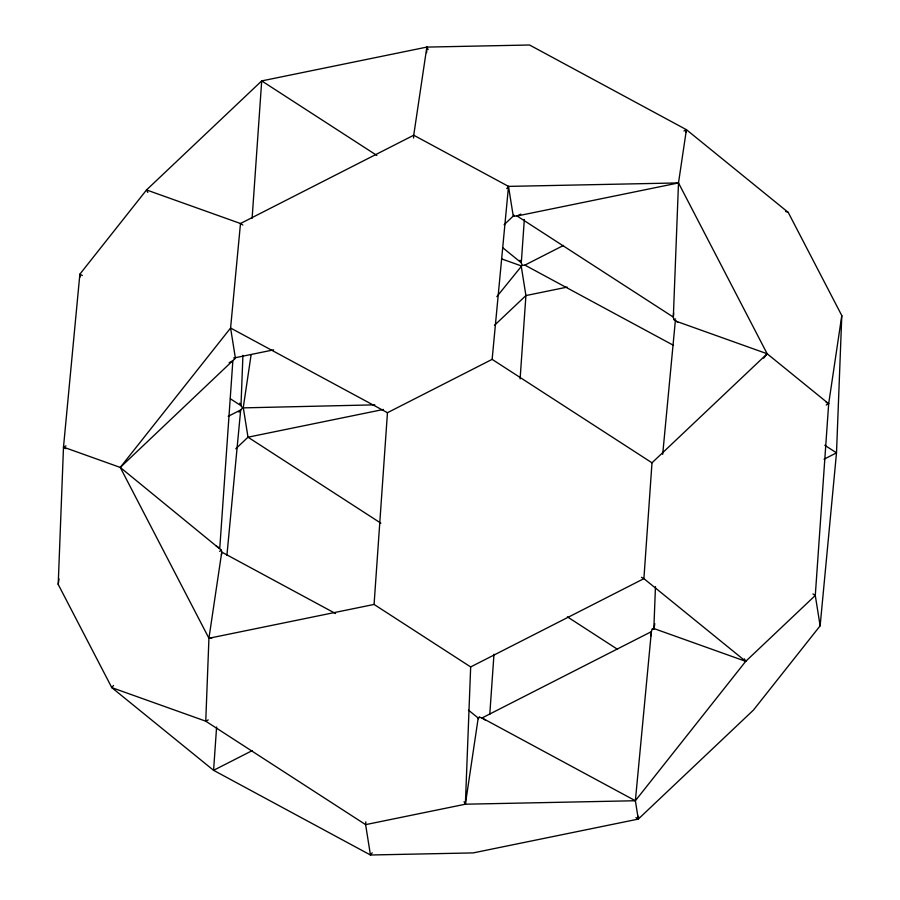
<?xml version="1.0" encoding="UTF-8"?>
<svg xmlns="http://www.w3.org/2000/svg" width="900" height="900" viewBox="0 0 900 900"><rect width="100%" height="100%" fill="white"/><g stroke="black" fill="none" stroke-linecap="round" stroke-linejoin="round"><path stroke-width="1.35" d="M58.208 584.415L63.495 447.142L79.864 274.174L146.531 189.945L261.709 80.91L426.848 47.093L529.549 45L686.419 129.679L788.209 212.377L841.793 315.585L836.505 452.858L820.136 625.826L753.469 710.055L638.291 819.09L473.152 852.908L370.451 855L213.581 770.321L111.791 687.623L58.208 584.415L59.029 578.903M65.981 445.871L63.495 447.142L120.263 467.426L221.333 550.159L221.76 552.105L208.935 638.258L205.751 721.192L365.614 824.636L465.379 804.206L635.366 800.741L745.706 661.342L815.288 595.462L828.675 403.729L841.793 315.585M242.921 355.343L240.986 405.664L242.505 407.891L238.95 412.155M426.634 52.684L426.848 47.093L428.141 49.579M464.085 801.709L465.379 804.206L470.666 666.934L374.074 604.44L208.935 638.258L120.263 467.426L230.591 328.027L240.491 223.515L413.73 135.225L426.848 47.093M635.94 817.571L638.291 819.09L635.366 800.741L651.375 631.654L652.23 629.055L653.85 628.526L655.47 586.597M683.933 130.95L686.419 129.679L678.499 182.925L673.335 317.115L673.83 319.556L677.801 322.279M216.607 726.964L213.581 770.321L252.18 750.645M252.112 218.362L261.709 80.91L376.853 155.419M374.074 604.44L387.461 412.706L492.131 359.359L508.511 186.39L413.73 135.225L413.539 138.026M365.805 821.835L365.614 824.636L370.451 855L372.195 852.806M489.78 714.42L493.976 654.266M524.329 219.442L521.303 262.8L522.169 265.365L524.891 265.118L563.501 245.441M520.099 378.923L525.926 295.56L521.19 265.882L501.502 258.851M506.767 188.584L508.511 186.39L678.499 182.925L767.171 353.767L651.994 462.803L643.905 578.644L745.706 661.342L744.413 658.845M638.291 819.09L638.494 816.289M651.082 635.85L651.375 631.654L482.017 717.964L479.385 717.143L478.204 718.043L465.379 804.206M673.627 312.919L673.335 317.115L517.061 215.989L513.248 216.067L504.113 224.708M686.227 132.48L686.419 129.679M221.49 554.895L221.76 552.105L335.576 613.541M226.901 555.491L240.683 409.961L228.229 416.306M662.692 454.365L675.326 320.951L767.171 353.767L828.675 403.729L826.189 405M251.123 354.713L243.27 407.52L248.006 437.197L380.835 523.148M654.784 623.644L653.962 629.212L652.23 629.055M120.263 467.426L234.686 358.875L235.328 357.705L230.591 328.027L387.461 412.706M478.316 718.729L479.385 717.143M113.524 685.429L111.791 687.623L205.751 721.192L208.237 719.921M496.834 296.651L522.169 265.365M763.695 358.155L767.171 353.767M235.778 448.774L248.006 437.197L383.445 409.455M494.471 325.327L525.926 295.56L567.202 287.111M219.645 551.351L221.333 550.159M229.118 362.734L232.852 360.832L219.769 548.269L216.236 545.985M520.796 214.088L517.061 215.989L678.499 182.925M824.051 459.202L836.505 452.858L824.76 445.252M470.666 666.934L643.905 578.644L641.441 577.305M242.505 407.891L374.816 404.843M673.83 319.556L675.619 318.971M235.328 357.705L273.634 349.864M208.935 638.258L211.725 638.201M785.565 211.433L788.209 212.377M653.85 628.526L745.706 661.342M826.2 402.39L828.675 403.729M524.891 265.118L673.447 345.308M82.339 275.512L79.864 274.174L80.302 276.93M635.366 800.741L482.017 717.964L485.539 720.248M492.131 359.359L651.994 462.803M242.843 225.034L240.491 223.515L146.531 189.945L147.825 192.442M812.936 593.944L815.288 595.462L820.136 625.826M230.411 398.812L240.986 405.664L239.692 403.166M567.382 616.86L617.524 649.316M63.495 447.142L65.835 448.661M502.92 247.86L521.303 262.8L520.009 260.303M468.473 710.134L478.204 718.043M233.865 357.795L234.686 358.875M513.889 215.078L514.35 216.349M508.511 186.39L513.248 216.067"/></g></svg>
